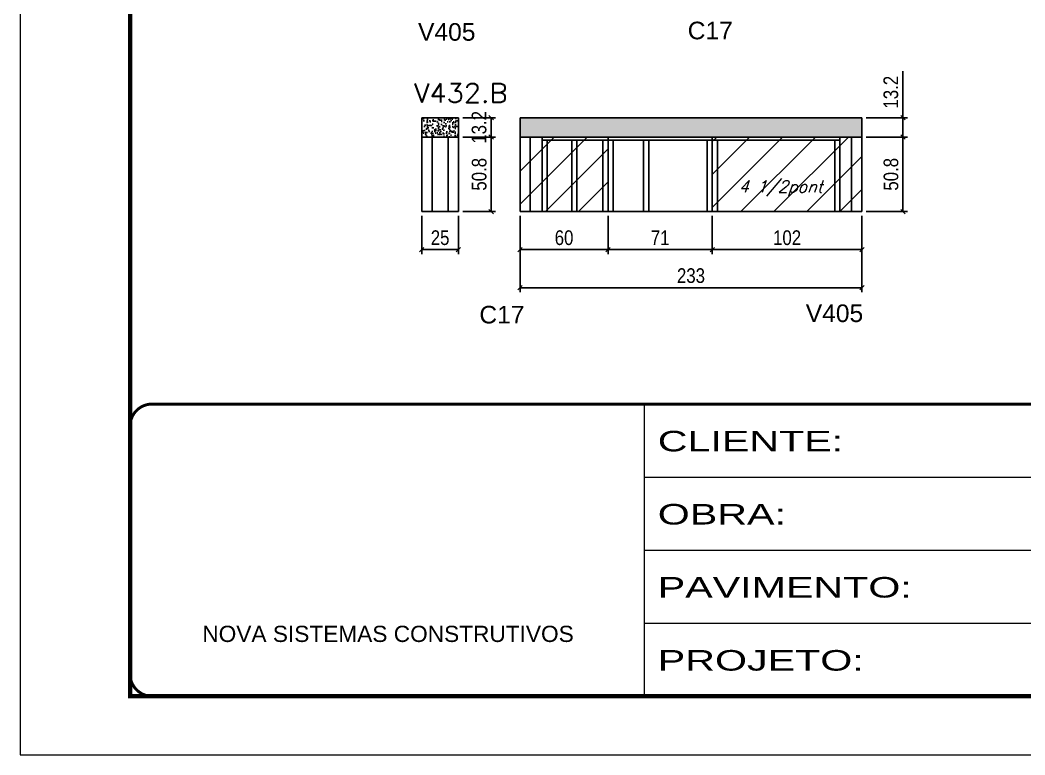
# Model space of a CAD drawing. Extents: x 137137 to 143418, y 10464 to 34486.
# Drawn here: x 137137 to 137822, y 18504 to 19005 of the extents above; entities that cross this region are included whole.
import ezdxf

# ---------------------------------------------------------------- set-up
doc = ezdxf.new("R2010")
doc.units = 0
doc.linetypes.add('CONTINUO', pattern=[0])
doc.linetypes.add('DASHED', pattern=[0.75, 0.5, -0.25])
for name, color, linetype in [('5', 5, 'Continuous'), ('COTA', 241, 'Continuous'), ('Painéis', 200, 'Continuous'), ('Reaproveitamento', 251, 'Continuous'), ('SARR_2.2x7', 40, 'Continuous'), ('SARR_3.5x7', 81, 'Continuous'), ('texto', 7, 'Continuous')]:
    doc.layers.add(name, color=color, linetype=linetype)
for name, color, linetype, lineweight in [('Folhas', 255, 'Continuous', 9), ('SARRAFO DE PRESSAO', 251, 'DASHED', 9), ('Texto Seção', 7, 'Continuous', 15)]:
    doc.layers.add(name, color=color, linetype=linetype, lineweight=lineweight)
doc.styles.add('ARIAL', font='arial.ttf')
doc.styles.add('COTA TECNICA', font='techl___.ttf', dxfattribs={"height": 10})
doc.styles.add('REGUA-120', font='ROMANS.shx', dxfattribs={"height": 15})
doc.styles.add('Romans', font='romans.shx')
doc.styles.get("Standard").update_dxf_attribs({"font": 'arial.ttf'})
doc.styles.add('Tecnologia', font='')
doc.styles.get('Tecnologia').set_extended_font_data('Forgotten Futurist')
doc.dimstyles.new('PAINEL', dxfattribs={"dimtxt": 10, "dimasz": 3, "dimexe": 3, "dimexo": 3, "dimgap": 3, "dimtad": 1, "dimdec": 1, "dimzin": 12, "dimdsep": 46, "dimtxsty": 'COTA TECNICA', "dimblk1": 'OBLIQUE', "dimblk2": 'OBLIQUE', "dimsah": 1, "dimcen": 0.9, "dimclrd": 4, "dimclre": 4, "dimclrt": 240, "dimadec": 1, "dimazin": 3, "dimtfac": 1, "dimtdec": 1, "dimtmove": 0, "dimatfit": 3, "dimfxl": 1, "dimtolj": 1, "dimtzin": 12, "dimarcsym": 0})

# ---------------------------------------------------------------- blocks, each defined once
blk = doc.blocks.new('9999999999')
at = {"color": 30, "linetype": 'CONTINUO'}
for p, q in [((98564.56, 34230.21), (98564.56, 34429.45)), ((98564.56, 34379.64), (99583.98, 34379.64)), ((98564.56, 34329.83), (99487.98, 34329.83)), ((98564.56, 34280.02), (99487.98, 34280.02))]:
    blk.add_line(p, q, dxfattribs=at)
at = {"color": 30, "linetype": 'CONTINUO', "const_width": 2}
blk.add_lwpolyline([(99583.98, 34230.21), (99583.98, 34414.45, 0.414214), (99568.98, 34429.45), (98228.98, 34429.45, 0.414214), (98213.98, 34414.45), (98213.98, 34245.21, 0.414214), (98228.98, 34230.21), (99583.98, 34230.21)], format="xyb", dxfattribs=at)
at = {"layer": 'Folhas'}
blk.add_lwpolyline([(98138.98, 34190.21), (99623.98, 34190.21), (99623.98, 35240.21), (98138.98, 35240.21)], close=True, dxfattribs=at)
at = {"layer": 'Folhas', "color": 30, "const_width": 3}
blk.add_lwpolyline([(98213.98, 34230.21), (99583.98, 34230.21), (99583.98, 35200.21), (98213.98, 35200.21)], close=True, dxfattribs=at)
at = {"color": 7, "linetype": 'Continuous', "ltscale": 5, "style": 'ARIAL'}
blk.add_text('NOVA SISTEMAS CONSTRUTIVOS', height=11.0592, dxfattribs=at).set_placement((98263.19, 34267.21))
at = {"layer": 'Folhas', "color": 7, "style": 'Tecnologia', "width": 1.5}
for s, p in [('CLIENTE:', (98573.65, 34397.17)), ('OBRA:', (98573.65, 34347.31)), ('PAVIMENTO:', (98573.65, 34297.5)), ('PROJETO:', (98573.65, 34247.69))]:
    blk.add_text(s, height=14, dxfattribs=at).set_placement(p)
blk = doc.blocks.new('_Oblique')
at = {"color": 0, "linetype": 'ByBlock', "lineweight": -2}
blk.add_line((-0.5, -0.5), (0.5, 0.5), dxfattribs=at)
blk = doc.blocks.new('*D1886')
at = {"layer": 'COTA', "color": 4, "lineweight": -2, "ltscale": 25, "transparency": 16777216}
for p, q in [((137478.09, 18871.79), (137478.09, 18819.81)), ((137711.13, 18871.79), (137711.13, 18819.81)), ((137711.13, 18822.81), (137478.09, 18822.81))]:
    blk.add_line(p, q, dxfattribs=at)
at = {"layer": 'Defpoints', "color": 0, "ltscale": 25, "transparency": 16777216}
for p in [(137478.09, 18874.79), (137711.13, 18874.79), (137478.09, 18822.81)]:
    blk.add_point(p, dxfattribs=at)
at = {"layer": 'COTA', "color": 4, "lineweight": -2, "ltscale": 25, "transparency": 16777216, "xscale": 3, "yscale": 3, "zscale": 3, "rotation": 180}
blk.add_blockref('_Oblique', (137478.09, 18822.81), dxfattribs=at)
at = {"layer": 'COTA', "color": 4, "lineweight": -2, "ltscale": 25, "transparency": 16777216, "xscale": 3, "yscale": 3, "zscale": 3}
blk.add_blockref('_Oblique', (137711.13, 18822.81), dxfattribs=at)
at = {"layer": 'COTA', "color": 240, "ltscale": 25, "transparency": 16777216, "insert": (137594.61, 18831.03), "char_height": 10, "attachment_point": 5, "style": 'COTA TECNICA'}
blk.add_mtext('\\A1;233', dxfattribs=at)
blk = doc.blocks.new('*D1887')
at = {"layer": 'COTA', "color": 4, "lineweight": -2, "ltscale": 25, "transparency": 16777216}
for p, q in [((137478.09, 18871.79), (137478.09, 18845.8)), ((137538.09, 18871.79), (137538.09, 18845.8)), ((137478.09, 18848.8), (137538.09, 18848.8))]:
    blk.add_line(p, q, dxfattribs=at)
at = {"layer": 'Defpoints', "color": 0, "ltscale": 25, "transparency": 16777216}
for p in [(137478.09, 18874.79), (137538.09, 18874.79), (137538.09, 18848.8)]:
    blk.add_point(p, dxfattribs=at)
at = {"layer": 'COTA', "color": 4, "lineweight": -2, "ltscale": 25, "transparency": 16777216, "xscale": 3, "yscale": 3, "zscale": 3, "rotation": 180}
blk.add_blockref('_Oblique', (137478.09, 18848.8), dxfattribs=at)
at = {"layer": 'COTA', "color": 4, "lineweight": -2, "ltscale": 25, "transparency": 16777216, "xscale": 3, "yscale": 3, "zscale": 3}
blk.add_blockref('_Oblique', (137538.09, 18848.8), dxfattribs=at)
at = {"layer": 'COTA', "color": 240, "ltscale": 25, "transparency": 16777216, "insert": (137508.09, 18856.9), "char_height": 10, "attachment_point": 5, "style": 'COTA TECNICA'}
blk.add_mtext('\\A1;60', dxfattribs=at)
blk = doc.blocks.new('*D1636')
at = {"layer": 'COTA', "color": 4, "lineweight": -2, "ltscale": 25, "transparency": 16777216}
for p, q in [((137609.09, 18871.79), (137609.09, 18845.8)), ((137711.13, 18871.79), (137711.13, 18845.8)), ((137609.09, 18848.8), (137711.13, 18848.8))]:
    blk.add_line(p, q, dxfattribs=at)
at = {"layer": 'Defpoints', "color": 0, "ltscale": 25, "transparency": 16777216}
for p in [(137609.09, 18874.79), (137711.13, 18874.79), (137711.13, 18848.8)]:
    blk.add_point(p, dxfattribs=at)
at = {"layer": 'COTA', "color": 4, "lineweight": -2, "ltscale": 25, "transparency": 16777216, "xscale": 3, "yscale": 3, "zscale": 3, "rotation": 180}
blk.add_blockref('_Oblique', (137609.09, 18848.8), dxfattribs=at)
at = {"layer": 'COTA', "color": 4, "lineweight": -2, "ltscale": 25, "transparency": 16777216, "xscale": 3, "yscale": 3, "zscale": 3}
blk.add_blockref('_Oblique', (137711.13, 18848.8), dxfattribs=at)
at = {"layer": 'COTA', "color": 240, "ltscale": 25, "transparency": 16777216, "insert": (137660.11, 18856.9), "char_height": 10, "attachment_point": 5, "style": 'COTA TECNICA'}
blk.add_mtext('\\A1;102', dxfattribs=at)
blk = doc.blocks.new('*D1888')
at = {"layer": 'COTA', "color": 4, "lineweight": -2, "ltscale": 25, "transparency": 16777216}
for p, q in [((137714.13, 18925.59), (137742.12, 18925.59)), ((137739.12, 18925.59), (137739.12, 18874.79)), ((137714.13, 18874.79), (137742.12, 18874.79))]:
    blk.add_line(p, q, dxfattribs=at)
at = {"layer": 'Defpoints', "color": 0, "ltscale": 25, "transparency": 16777216}
for p in [(137711.13, 18925.59), (137711.13, 18874.79), (137739.12, 18874.79)]:
    blk.add_point(p, dxfattribs=at)
at = {"layer": 'COTA', "color": 4, "lineweight": -2, "ltscale": 25, "transparency": 16777216, "xscale": 3, "yscale": 3, "zscale": 3}
for p, rotation in [((137739.12, 18925.59), 90), ((137739.12, 18874.79), 270)]:
    blk.add_blockref('_Oblique', p, dxfattribs=dict(at, rotation=rotation))
at = {"layer": 'COTA', "color": 240, "ltscale": 25, "transparency": 16777216, "insert": (137730.99, 18900.19), "char_height": 10, "attachment_point": 5, "rotation": 90, "style": 'COTA TECNICA'}
blk.add_mtext('\\A1;50.8', dxfattribs=at)
blk = doc.blocks.new('*D1889')
at = {"layer": 'COTA', "color": 4, "lineweight": -2, "ltscale": 25, "transparency": 16777216}
for p, q in [((137739.12, 18938.79), (137739.12, 18970.52)), ((137714.13, 18938.79), (137742.12, 18938.79)), ((137739.12, 18925.59), (137739.12, 18938.79)), ((137714.13, 18925.59), (137742.12, 18925.59))]:
    blk.add_line(p, q, dxfattribs=at)
at = {"layer": 'Defpoints', "color": 0, "ltscale": 25, "transparency": 16777216}
for p in [(137711.13, 18938.79), (137739.12, 18938.79), (137711.13, 18925.59)]:
    blk.add_point(p, dxfattribs=at)
at = {"layer": 'COTA', "color": 4, "lineweight": -2, "ltscale": 25, "transparency": 16777216, "xscale": 3, "yscale": 3, "zscale": 3}
for p, rotation in [((137739.12, 18938.79), 90), ((137739.12, 18925.59), 270)]:
    blk.add_blockref('_Oblique', p, dxfattribs=dict(at, rotation=rotation))
at = {"layer": 'COTA', "color": 240, "ltscale": 25, "transparency": 16777216, "insert": (137730.9, 18956.15), "char_height": 10, "attachment_point": 5, "rotation": 90, "style": 'COTA TECNICA'}
blk.add_mtext('\\A1;13.2', dxfattribs=at)
blk = doc.blocks.new('*D1637')
at = {"layer": 'COTA', "color": 4, "lineweight": -2, "ltscale": 25, "transparency": 16777216}
for p, q in [((137538.09, 18871.79), (137538.09, 18845.8)), ((137609.09, 18871.79), (137609.09, 18845.8)), ((137538.09, 18848.8), (137609.09, 18848.8))]:
    blk.add_line(p, q, dxfattribs=at)
at = {"layer": 'Defpoints', "color": 0, "ltscale": 25, "transparency": 16777216}
for p in [(137538.09, 18874.79), (137609.09, 18874.79), (137609.09, 18848.8)]:
    blk.add_point(p, dxfattribs=at)
at = {"layer": 'COTA', "color": 4, "lineweight": -2, "ltscale": 25, "transparency": 16777216, "xscale": 3, "yscale": 3, "zscale": 3, "rotation": 180}
blk.add_blockref('_Oblique', (137538.09, 18848.8), dxfattribs=at)
at = {"layer": 'COTA', "color": 4, "lineweight": -2, "ltscale": 25, "transparency": 16777216, "xscale": 3, "yscale": 3, "zscale": 3}
blk.add_blockref('_Oblique', (137609.09, 18848.8), dxfattribs=at)
at = {"layer": 'COTA', "color": 240, "ltscale": 25, "transparency": 16777216, "insert": (137573.59, 18856.87), "char_height": 10, "attachment_point": 5, "style": 'COTA TECNICA'}
blk.add_mtext('\\A1;71', dxfattribs=at)
blk = doc.blocks.new('*D1891')
at = {"layer": 'COTA', "color": 4, "lineweight": -2, "ltscale": 25, "transparency": 16777216}
for p, q in [((137439.1, 18925.59), (137461.41, 18925.59)), ((137458.41, 18874.79), (137458.41, 18925.59)), ((137439.1, 18874.79), (137461.41, 18874.79))]:
    blk.add_line(p, q, dxfattribs=at)
at = {"layer": 'Defpoints', "color": 0, "ltscale": 25, "transparency": 16777216}
for p in [(137436.1, 18925.59), (137458.41, 18925.59), (137436.1, 18874.79)]:
    blk.add_point(p, dxfattribs=at)
at = {"layer": 'COTA', "color": 4, "lineweight": -2, "ltscale": 25, "transparency": 16777216, "xscale": 3, "yscale": 3, "zscale": 3}
for p, rotation in [((137458.41, 18925.59), 90), ((137458.41, 18874.79), 270)]:
    blk.add_blockref('_Oblique', p, dxfattribs=dict(at, rotation=rotation))
at = {"layer": 'COTA', "color": 240, "ltscale": 25, "transparency": 16777216, "insert": (137450.28, 18900.19), "char_height": 10, "attachment_point": 5, "rotation": 90, "style": 'COTA TECNICA'}
blk.add_mtext('\\A1;50.8', dxfattribs=at)
blk = doc.blocks.new('*D1892')
at = {"layer": 'COTA', "color": 4, "lineweight": -2, "ltscale": 25, "transparency": 16777216}
for p, q in [((137439.1, 18938.79), (137461.41, 18938.79)), ((137458.41, 18925.59), (137458.41, 18938.79)), ((137439.1, 18925.59), (137461.41, 18925.59))]:
    blk.add_line(p, q, dxfattribs=at)
at = {"layer": 'Defpoints', "color": 0, "ltscale": 25, "transparency": 16777216}
for p in [(137436.1, 18938.79), (137458.41, 18938.79), (137436.1, 18925.59)]:
    blk.add_point(p, dxfattribs=at)
at = {"layer": 'COTA', "color": 4, "lineweight": -2, "ltscale": 25, "transparency": 16777216, "xscale": 3, "yscale": 3, "zscale": 3}
for p, rotation in [((137458.41, 18938.79), 90), ((137458.41, 18925.59), 270)]:
    blk.add_blockref('_Oblique', p, dxfattribs=dict(at, rotation=rotation))
at = {"layer": 'COTA', "color": 240, "ltscale": 25, "transparency": 16777216, "insert": (137450.19, 18932.19), "char_height": 10, "attachment_point": 5, "rotation": 90, "style": 'COTA TECNICA'}
blk.add_mtext('\\A1;13.2', dxfattribs=at)
blk = doc.blocks.new('*D1893')
at = {"layer": 'COTA', "color": 4, "lineweight": -2, "ltscale": 25, "transparency": 16777216}
for p, q in [((137411.08, 18871.79), (137411.08, 18845.8)), ((137436.1, 18871.79), (137436.1, 18845.8)), ((137436.1, 18848.8), (137411.08, 18848.8))]:
    blk.add_line(p, q, dxfattribs=at)
at = {"layer": 'Defpoints', "color": 0, "ltscale": 25, "transparency": 16777216}
for p in [(137411.08, 18874.79), (137436.1, 18874.79), (137411.08, 18848.8)]:
    blk.add_point(p, dxfattribs=at)
at = {"layer": 'COTA', "color": 4, "lineweight": -2, "ltscale": 25, "transparency": 16777216, "xscale": 3, "yscale": 3, "zscale": 3, "rotation": 180}
blk.add_blockref('_Oblique', (137411.08, 18848.8), dxfattribs=at)
at = {"layer": 'COTA', "color": 4, "lineweight": -2, "ltscale": 25, "transparency": 16777216, "xscale": 3, "yscale": 3, "zscale": 3}
blk.add_blockref('_Oblique', (137436.1, 18848.8), dxfattribs=at)
at = {"layer": 'COTA', "color": 240, "ltscale": 25, "transparency": 16777216, "insert": (137423.59, 18856.91), "char_height": 10, "attachment_point": 5, "style": 'COTA TECNICA'}
blk.add_mtext('\\A1;25', dxfattribs=at)

msp = doc.modelspace()

# ---------------------------------------------------------------- hatches: boundary and pattern name
at = {"layer": 'COTA', "linetype": 'ByBlock'}
h = msp.add_hatch(dxfattribs=at)
h.set_pattern_fill('AR-CONC', color=256, scale=0.03)
h.set_pattern_definition([(50, (-1585, -4e-12), (5.46554007, -0.47817257), [0.5715, -6.2865]), (355, (-1585, -4e-12), (-1.05730264, 5.73170536), [0.4572, -5.02921753]), (100.4514447, (-1584.5445, -0.04), (4.40823741, 5.25353256), [0.48570026, -5.34270734]), (46.1842, (-1585, 1.524), (8.13237123, -1.26126984), [0.85725, -9.42975]), (96.6355576, (-1584.322, 1.419), (7.122124, 7.42278374), [0.7285507, -8.01406824]), (351.184151, (-1585, 1.524), (7.122124, 7.42278374), [0.685799, -7.54379196]), (21, (-1584.238, 1.143), (4.54843174, -3.06795595), [0.5715, -6.2865]), (326, (-1584.238, 1.143), (1.85406085, 5.52563898), [0.4572, -5.0292]), (71.451445, (-1583.859, 0.8873), (6.40249258, 2.45768307), [0.48570026, -5.34269813]), (37.5, (-1585, -4e-12), (0.092658098, 2.536651166), [0, -4.96824, 0, -5.1054, 0, -5.04825]), (7.5, (-1585, -4e-12), (2.004589875, 3.005417245), [0, -2.91084, 0, -4.85394, 0, -1.92405]), (327.5, (-1586.6993, -4e-12), (4.067717855, -0.17186232), [0, -1.905, 0, -5.9436, 0, -7.8867]), (317.5, (-1587.4613, -4e-12), (4.44387544, 0.76279473), [0, -2.4765, 0, -3.94716, 0, -5.6007])])
h.paths.add_polyline_path([(137411.08, 18938.79), (137411.08, 18925.59), (137436.1, 18925.59), (137436.1, 18938.79)])
h = msp.add_hatch(dxfattribs=at)
h.set_pattern_fill('AR-CONC', color=256, scale=0.03)
h.set_pattern_definition([(50, (-1564, -4e-12), (5.46554007, -0.47817257), [0.5715, -6.2865]), (355, (-1564, -4e-12), (-1.05730264, 5.73170536), [0.4572, -5.02921753]), (100.4514447, (-1563.5445, -0.04), (4.40823741, 5.25353256), [0.48570026, -5.34270734]), (46.1842, (-1564, 1.524), (8.13237123, -1.26126984), [0.85725, -9.42975]), (96.6355576, (-1563.322, 1.419), (7.122124, 7.42278374), [0.7285507, -8.01406824]), (351.184151, (-1564, 1.524), (7.122124, 7.42278374), [0.685799, -7.54379196]), (21, (-1563.238, 1.143), (4.54843174, -3.06795595), [0.5715, -6.2865]), (326, (-1563.238, 1.143), (1.85406085, 5.52563898), [0.4572, -5.0292]), (71.451445, (-1562.859, 0.8873), (6.40249258, 2.45768307), [0.48570026, -5.34269813]), (37.5, (-1564, -4e-12), (0.092658098, 2.536651166), [0, -4.96824, 0, -5.1054, 0, -5.04825]), (7.5, (-1564, -4e-12), (2.004589875, 3.005417245), [0, -2.91084, 0, -4.85394, 0, -1.92405]), (327.5, (-1565.6993, -4e-12), (4.067717855, -0.17186232), [0, -1.905, 0, -5.9436, 0, -7.8867]), (317.5, (-1566.4613, -4e-12), (4.44387544, 0.76279473), [0, -2.4765, 0, -3.94716, 0, -5.6007])])
h.paths.add_polyline_path([(137609.09, 18925.59), (137711.13, 18925.59), (137711.13, 18938.79), (137478.09, 18938.79), (137478.09, 18925.59)])
at = {"layer": 'Reaproveitamento', "ltscale": 25}
h = msp.add_hatch(dxfattribs=at)
h.set_pattern_fill('ANSI31', color=256, scale=5)
h.set_pattern_definition([(45, (-1512.75, -4e-12), (-11.2253202, 11.2253202), [])])
h.paths.add_polyline_path([(137478.09, 18874.79), (137538.09, 18874.79), (137538.09, 18925.59), (137478.09, 18925.59)])
h = msp.add_hatch(dxfattribs=at)
h.set_pattern_fill('ANSI31', color=256, scale=5)
h.set_pattern_definition([(45, (-1491.75, -4e-12), (-11.2253202, 11.2253202), [])])
h.paths.add_polyline_path([(137609.09, 18925.59), (137609.09, 18874.79), (137711.13, 18874.79), (137711.13, 18925.59)])

# ---------------------------------------------------------------- linework, layer by layer
at = {"layer": 'COTA', "linetype": 'ByBlock'}
for p, q in [((137411.08, 18938.79), (137436.1, 18938.79)), ((137411.08, 18925.59), (137411.08, 18938.79)), ((137436.1, 18938.79), (137436.1, 18925.59)), ((137478.09, 18938.79), (137711.13, 18938.79)), ((137478.09, 18925.59), (137478.09, 18938.79)), ((137711.13, 18925.59), (137711.13, 18938.79))]:
    msp.add_line(p, q, dxfattribs=at)
at = {"layer": 'Painéis', "ltscale": 25}
for p, q in [((137411.08, 18925.59), (137436.1, 18925.59)), ((137411.08, 18874.79), (137411.08, 18925.59)), ((137436.1, 18925.59), (137436.1, 18874.79)), ((137478.09, 18874.79), (137478.09, 18925.59)), ((137538.09, 18874.79), (137538.09, 18925.59)), ((137609.09, 18874.79), (137609.09, 18925.59)), ((137711.13, 18874.79), (137711.13, 18925.59)), ((137436.1, 18874.79), (137411.08, 18874.79))]:
    msp.add_line(p, q, dxfattribs=at)
at = {"layer": 'Painéis'}
for p, q in [((137478.09, 18925.59), (137609.09, 18925.59)), ((137609.09, 18925.59), (137711.13, 18925.59)), ((137478.09, 18874.79), (137609.09, 18874.79)), ((137609.09, 18874.79), (137711.13, 18874.79))]:
    msp.add_line(p, q, dxfattribs=at)
at = {"layer": 'SARR_2.2x7', "linetype": 'Continuous'}
for p, q in [((137418.08, 18874.79), (137418.08, 18925.59)), ((137429.1, 18925.59), (137429.1, 18874.79)), ((137485.09, 18874.79), (137485.09, 18925.59)), ((137704.13, 18925.59), (137704.13, 18874.79)), ((137493.09, 18923.39), (137538.09, 18923.39)), ((137609.09, 18923.39), (137538.09, 18923.39)), ((137696.13, 18923.39), (137609.09, 18923.39))]:
    msp.add_line(p, q, dxfattribs=at)
at = {"layer": 'SARR_3.5x7'}
for p, q in [((137493.09, 18874.79), (137493.09, 18925.59)), ((137696.13, 18925.59), (137696.13, 18874.79)), ((137496.59, 18874.79), (137496.59, 18923.39)), ((137513.41, 18874.79), (137513.41, 18923.39)), ((137516.91, 18874.79), (137516.91, 18923.39)), ((137534.59, 18923.39), (137534.59, 18874.79)), ((137541.59, 18923.39), (137541.59, 18874.79)), ((137562.34, 18874.79), (137562.34, 18923.39)), ((137565.84, 18874.79), (137565.84, 18923.39)), ((137605.59, 18923.39), (137605.59, 18874.79)), ((137612.59, 18923.39), (137612.59, 18874.79)), ((137692.63, 18923.39), (137692.63, 18874.79))]:
    msp.add_line(p, q, dxfattribs=at)

# ---------------------------------------------------------------- block references
at = {"layer": 'SARRAFO DE PRESSAO', "color": 6, "linetype": 'ByBlock'}
msp.add_blockref('9999999999', (38998.31, -15685.91), dxfattribs=at)

# ---------------------------------------------------------------- texts
at = {"layer": '5', "linetype": 'Continuous'}
for s, p in [('V405', (137408.56, 18991.26)), ('C17', (137592.38, 18992.24)), ('C17', (137450.37, 18798.48)), ('V405', (137672.86, 18799.45))]:
    msp.add_text(s, height=12, rotation=359.99996, dxfattribs=at).set_placement(p)
at = {"layer": 'texto', "color": 2, "insert": (137655.67, 18890.54), "char_height": 8, "attachment_point": 5, "style": 'Romans'}
msp.add_mtext('{\\Q19;\\C256;4 1/2pont}', dxfattribs=at)
at = {"layer": 'Texto Seção', "style": 'REGUA-120', "width": 1.05}
msp.add_text('V432.B', height=13, dxfattribs=at).set_placement((137405.82, 18949.14))

# ---------------------------------------------------------------- dimensions: what is measured, and where the dimension line sits
at = {"layer": 'COTA', "ltscale": 25}
for base, p1, p2, picture, middle in [((137739.12, 18938.79), (137711.13, 18925.59), (137711.13, 18938.79), '*D1889', (137730.9, 18956.15)), ((137458.41, 18925.59), (137436.1, 18874.79), (137436.1, 18925.59), '*D1891', (137450.28, 18900.19)), ((137739.12, 18874.79), (137711.13, 18925.59), (137711.13, 18874.79), '*D1888', (137730.99, 18900.19))]:
    dim = msp.add_linear_dim(base=base, p1=p1, p2=p2, angle=90, dimstyle='PAINEL', dxfattribs=at)
    dim.commit()
    dim.dimension.update_dxf_attribs({"geometry": picture, "text_midpoint": middle})
dim = msp.add_linear_dim(base=(137458.41, 18938.79), p1=(137436.1, 18925.59), p2=(137436.1, 18938.79), angle=90, dimstyle='PAINEL', dxfattribs=at)
dim.commit()
dim.dimension.update_dxf_attribs({"geometry": '*D1892', "text_midpoint": (137458.41, 18932.19), "dimtype": 160})
for base, p1, p2, picture, middle in [((137411.08, 18848.8), (137436.1, 18874.79), (137411.08, 18874.79), '*D1893', (137423.59, 18856.91)), ((137478.09, 18822.81), (137711.13, 18874.79), (137478.09, 18874.79), '*D1886', (137594.61, 18831.03)), ((137538.09, 18848.8), (137478.09, 18874.79), (137538.09, 18874.79), '*D1887', (137508.09, 18856.9)), ((137609.09, 18848.8), (137538.09, 18874.79), (137609.09, 18874.79), '*D1637', (137573.59, 18856.87))]:
    dim = msp.add_linear_dim(base=base, p1=p1, p2=p2, dimstyle='PAINEL', dxfattribs=at)
    dim.commit()
    dim.dimension.update_dxf_attribs({"geometry": picture, "text_midpoint": middle})
dim = msp.add_linear_dim(base=(137711.13, 18848.8), p1=(137609.09, 18874.79), p2=(137711.13, 18874.79), dimstyle='PAINEL', override={"dimtmove": 1}, dxfattribs=at)
dim.commit()
dim.dimension.update_dxf_attribs({"geometry": '*D1636', "text_midpoint": (137660.11, 18856.9)})

doc.saveas('drawing.dxf')
